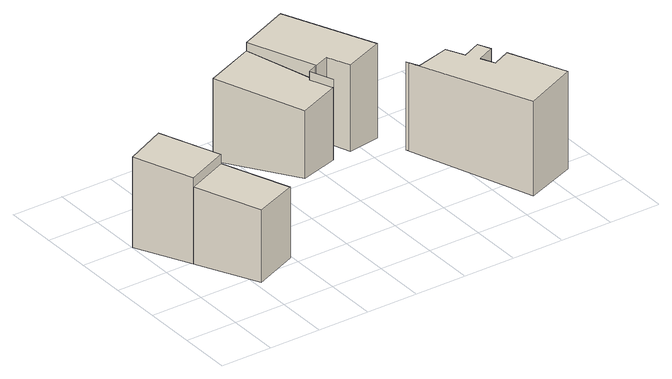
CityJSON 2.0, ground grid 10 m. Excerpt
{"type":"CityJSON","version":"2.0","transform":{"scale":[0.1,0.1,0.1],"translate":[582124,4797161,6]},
"CityObjects":{
"building1":{"type":"Building","children":["building1-1"],"geometry":[{"type":"MultiSurface","lod":"1","boundaries":[[[0,1,2,3]],[[1,4,5,2]],[[4,6,7,5]],[[6,0,3,7]],[[6,4,1,0]]]}]},
"building1-1":{"type":"BuildingPart","attributes":{"name":"8297027_P","measuredHeight":17.12},"parents":["building1"],"geometry":[{"type":"MultiSurface","lod":"2","boundaries":[[[0,1,2,3]],[[1,4,5,2]],[[4,6,7,5]],[[6,0,3,7]],[[6,4,1,0]]],"semantics":{"surfaces":[{"type":"WallSurface"},{"type":"RoofSurface"}],"values":[0,0,0,0,1]}}]},
"building2":{"type":"Building","children":["building2-1"],"geometry":[{"type":"MultiSurface","lod":"1","boundaries":[[[8,9,3,10]],[[9,11,7,3]],[[11,12,13,7]],[[12,8,10,13]],[[12,11,9,8]]]}]},
"building2-1":{"type":"BuildingPart","attributes":{"name":"8297080_P","measuredHeight":14.43},"parents":["building2"],"geometry":[{"type":"MultiSurface","lod":"2","boundaries":[[[8,9,3,10]],[[9,11,7,3]],[[11,12,13,7]],[[12,8,10,13]],[[12,11,9,8]]],"semantics":{"surfaces":[{"type":"WallSurface"},{"type":"RoofSurface"}],"values":[0,0,0,0,1]}}]},
"building3":{"type":"Building","attributes":{"function":"1000","usage":"1000","yearOfConstruction":1980,"roofType":"1030","measuredHeight":10.3,"storeysAboveGround":3,"storeysBelowGround":0,"storeyHeightsAboveGround":3},"children":["building3-1"],"geometry":[{"type":"MultiSurface","lod":"1","boundaries":[[[14,15,16,17]],[[15,18,19,16]],[[18,20,21,19]],[[20,14,17,21]],[[20,18,15,14]]]}]},
"building3-1":{"type":"BuildingPart","attributes":{"name":"8297428_P","measuredHeight":14.55},"parents":["building3"],"geometry":[{"type":"MultiSurface","lod":"2","boundaries":[[[14,15,16,17]],[[15,18,19,16]],[[18,20,21,19]],[[20,14,17,21]],[[20,18,15,14]]],"semantics":{"surfaces":[{"type":"WallSurface"},{"type":"RoofSurface"}],"values":[0,0,0,0,1]}}]},
"building4":{"type":"Building","children":["building4-1"],"geometry":[{"type":"MultiSurface","lod":"1","boundaries":[[[22,23,24,25]],[[23,26,27,24]],[[26,28,29,27]],[[28,30,19,29]],[[30,31,32,19]],[[31,22,25,32]],[[33,34,35,36]],[[34,37,21,35]],[[31,30,28,26,23,22]],[[34,37,34,33]]]}]},
"building4-1":{"type":"BuildingPart","attributes":{"name":"8297424_P","measuredHeight":18.14},"parents":["building4"],"geometry":[{"type":"MultiSurface","lod":"2","boundaries":[[[22,23,24,25]],[[23,26,27,24]],[[26,28,29,27]],[[28,30,19,29]],[[30,31,32,19]],[[31,22,25,32]],[[33,34,35,36]],[[34,37,21,35]],[[31,30,28,26,23,22]],[[34,37,34,33]]],"semantics":{"surfaces":[{"type":"WallSurface"},{"type":"RoofSurface"}],"values":[0,0,0,0,0,0,0,0,1,1]}}]},
"building5":{"type":"Building","children":["building5-1"],"geometry":[{"type":"MultiSurface","lod":"1","boundaries":[[[38,39,40,41]],[[39,42,43,40]],[[42,44,45,43]],[[44,46,47,45]],[[46,48,49,47]],[[48,50,51,49]],[[50,52,53,51]],[[52,54,55,53]],[[54,56,57,55]],[[56,58,59,57]],[[58,38,41,59]],[[58,56,54,52,50,48,46,44,42,39,38]]]}]},
"building5-1":{"type":"BuildingPart","attributes":{"name":"8297411_P","measuredHeight":18.76},"parents":["building5"],"geometry":[{"type":"MultiSurface","lod":"2","boundaries":[[[38,39,40,41]],[[39,42,43,40]],[[42,44,45,43]],[[44,46,47,45]],[[46,48,49,47]],[[48,50,51,49]],[[50,52,53,51]],[[52,54,55,53]],[[54,56,57,55]],[[56,58,59,57]],[[58,38,41,59]],[[58,56,54,52,50,48,46,44,42,39,38]]],"semantics":{"surfaces":[{"type":"WallSurface"},{"type":"RoofSurface"}],"values":[0,0,0,0,0,0,0,0,0,0,0,1]}}]}
},
"vertices":[
[45,185,181],[1,299,181],[1,299,4],[45,185,12],[82,337,181],[82,337,7],[127,220,181],[127,220,15],
[95,58,163],[45,185,163],[95,58,21],[127,220,163],[177,90,163],[177,90,24],
[314,239,191],[249,414,191],[249,414,30],[314,239,59],[347,455,191],[347,455,20],[396,273,191],[396,273,49],
[524,324,207],[447,294,207],[447,294,38],[524,324,22],[429,338,207],[429,338,39],[399,326,207],[399,326,41],[347,455,207],[448,498,207],[448,498,9],[396,325,207],[378,317,207],[378,317,46],[396,325,42],[396,273,207],
[519,235,217],[530,212,217],[530,212,48],[519,235,44],[596,230,217],[596,230,24],[613,195,217],[613,195,25],[649,212,217],[649,212,22],[660,187,217],[660,187,23],[626,171,217],[626,171,24],[639,145,217],[639,145,25],[674,161,217],[674,161,23],[722,52,217],[722,52,26],[618,7,217],[618,7,32]
]}
